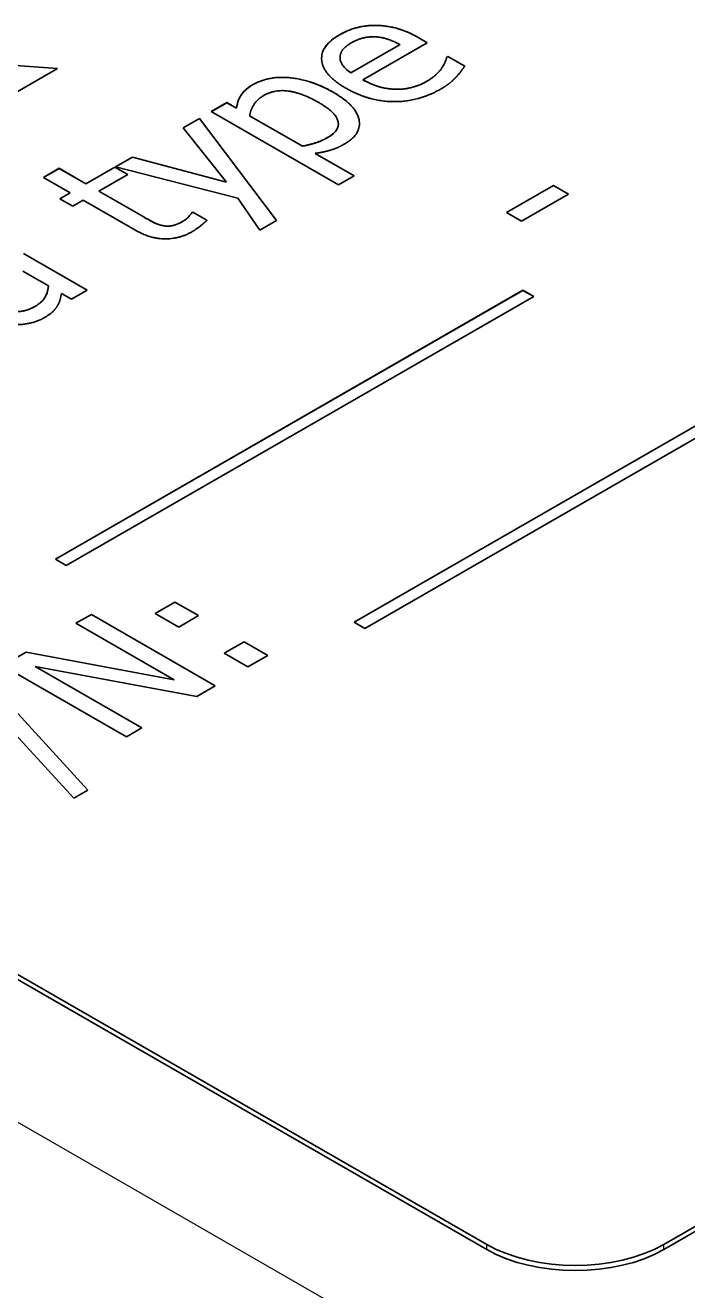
# Model space of a CAD drawing. Header units: millimetres. Extents: x 0 to 210, y 0 to 149.
# Drawn here: x 145.75 to 148.39, y 123.23 to 128.29 of the extents above; entities that cross this region are included whole.
import ezdxf

# ---------------------------------------------------------------- set-up
doc = ezdxf.new("R2010")
doc.units = ezdxf.units.MM
doc.header["$LTSCALE"] = 0.5
doc.layers.add('Sichtbar (ISO)', color=7, linetype='Continuous', lineweight=35)
doc.layers.add('Sichtbar schmal (ISO)', color=7, linetype='Continuous', lineweight=25)

msp = doc.modelspace()

# ---------------------------------------------------------------- linework, layer by layer
at = {"layer": 'Sichtbar (ISO)'}
for p, q in [((147.1482, 128.2914), (147.1482, 128.2914)), ((147.3507, 128.2224), (147.0936, 128.0743)), ((147.3166, 128.242), (147.3507, 128.2224)), ((147.3166, 128.2419), (147.3507, 128.2223)), ((147.0459, 128.1018), (147.242, 128.2147)), ((147.0459, 128.1017), (147.242, 128.2147)), ((147.242, 128.2147), (147.242, 128.2147)), ((147.4285, 128.1655), (147.4322, 128.1676)), ((147.4285, 128.1655), (147.4322, 128.1676)), ((147.4322, 128.1676), (147.5003, 128.1283)), ((147.4322, 128.1676), (147.4322, 128.1676)), ((147.4322, 128.1676), (147.5003, 128.1283)), ((145.4701, 128.1471), (145.8741, 128.1198)), ((145.4701, 128.147), (145.874, 128.1198)), ((145.8741, 128.1198), (145.7121, 128.0265)), ((147.0022, 128.162), (147.0022, 128.1621)), ((147.4093, 128.1216), (147.4093, 128.1216)), ((147.4285, 128.1655), (147.4285, 128.1655)), ((147.0459, 128.1017), (147.0459, 128.1018)), ((147.0936, 128.0742), (147.0936, 128.0743)), ((146.4875, 127.9466), (146.5501, 127.9826)), ((146.4876, 127.9465), (146.5501, 127.9825)), ((146.5501, 127.9826), (146.589, 127.9602)), ((146.5501, 127.9825), (146.5501, 127.9826)), ((146.5501, 127.9825), (146.589, 127.9601)), ((146.3752, 127.8818), (146.4402, 127.9193)), ((146.3752, 127.8819), (146.4402, 127.9193)), ((146.4402, 127.9193), (146.7486, 127.5116)), ((146.4402, 127.9193), (146.4402, 127.9193)), ((146.4402, 127.9193), (146.7487, 127.5116)), ((146.9957, 127.6539), (146.4875, 127.9466)), ((146.589, 127.9601), (146.589, 127.9602)), ((146.6412, 127.9302), (146.8521, 127.8087)), ((146.6412, 127.9301), (146.6412, 127.9302)), ((146.6412, 127.9301), (146.8521, 127.8086)), ((146.5493, 127.6652), (146.3752, 127.8819)), ((146.9955, 127.897), (146.9955, 127.8971)), ((156.0736, 127.8963), (148.2954, 123.4171)), ((148.2954, 123.3967), (156.0736, 127.8758)), ((146.1053, 127.7264), (146.1727, 127.7652)), ((146.1053, 127.7264), (146.1727, 127.7652)), ((146.1727, 127.7652), (146.5493, 127.6652)), ((146.1727, 127.7652), (146.1727, 127.7652)), ((146.1727, 127.7652), (146.5493, 127.6652)), ((146.8521, 127.8086), (146.8521, 127.8087)), ((146.9027, 127.7795), (146.9027, 127.7796)), ((146.9027, 127.7796), (147.0583, 127.6899)), ((146.9027, 127.7795), (147.0583, 127.6899)), ((145.8181, 127.6839), (145.8806, 127.72)), ((145.8181, 127.6839), (145.8806, 127.7199)), ((145.8806, 127.7199), (145.8806, 127.72)), ((145.8806, 127.72), (145.9873, 127.6585)), ((145.8806, 127.7199), (145.9873, 127.6585)), ((145.9873, 127.6585), (146.1025, 127.7248)), ((145.9873, 127.6585), (146.1025, 127.7248)), ((146.1025, 127.7248), (146.1542, 127.695)), ((146.1025, 127.7248), (146.1025, 127.7248)), ((146.1025, 127.7248), (146.1542, 127.695)), ((146.5934, 127.6005), (146.1053, 127.7264)), ((145.9248, 127.6225), (145.8181, 127.6839)), ((146.1542, 127.695), (146.0391, 127.6287)), ((146.5493, 127.6652), (146.5493, 127.6652)), ((147.0583, 127.6899), (146.9957, 127.6539)), ((145.8827, 127.5982), (145.9248, 127.6225)), ((145.8827, 127.5982), (145.9248, 127.6224)), ((145.9248, 127.6224), (145.9248, 127.6225)), ((145.9873, 127.6585), (145.9873, 127.6585)), ((146.0391, 127.6287), (146.216, 127.5268)), ((146.0391, 127.6287), (146.216, 127.5269)), ((146.0391, 127.6287), (146.0391, 127.6287)), ((147.0585, 125.9052), (150.0404, 127.6224)), ((147.0586, 125.9052), (150.0404, 127.6223)), ((147.6671, 127.5435), (147.8544, 127.6514)), ((147.6671, 127.5435), (147.8544, 127.6514)), ((147.9146, 127.6168), (147.7273, 127.5089)), ((147.8544, 127.6514), (147.9146, 127.6168)), ((147.8544, 127.6514), (147.8544, 127.6514)), ((147.8544, 127.6514), (147.9146, 127.6167)), ((145.9344, 127.5684), (145.8827, 127.5982)), ((145.9765, 127.5927), (145.9344, 127.5684)), ((146.1823, 127.4742), (145.9765, 127.5927)), ((146.6817, 127.473), (146.5934, 127.6005)), ((150.0833, 127.5976), (147.1014, 125.8805)), ((146.4109, 127.543), (146.4145, 127.5451)), ((146.4109, 127.543), (146.4145, 127.5451)), ((146.4109, 127.543), (146.4109, 127.543)), ((146.4145, 127.5451), (146.4707, 127.5127)), ((146.4145, 127.5451), (146.4145, 127.5451)), ((146.4145, 127.5451), (146.4707, 127.5128)), ((146.7487, 127.5116), (146.6817, 127.473)), ((147.7273, 127.5089), (147.6671, 127.5435)), ((146.297, 127.4903), (146.297, 127.4904)), ((145.7379, 127.3795), (145.9918, 127.2333)), ((145.7379, 127.3794), (145.9917, 127.2332)), ((145.8377, 127.2499), (145.7346, 127.3093)), ((145.8377, 127.2499), (145.8377, 127.2499)), ((145.8653, 126.1567), (147.7329, 127.2322)), ((145.8653, 126.1567), (147.7329, 127.2321)), ((145.9292, 127.1972), (145.8899, 127.2199)), ((147.7758, 127.2075), (145.9082, 126.132)), ((145.9918, 127.2333), (145.9292, 127.1972)), ((147.7329, 127.2322), (147.7758, 127.2075)), ((147.7329, 127.2321), (147.7329, 127.2322)), ((147.7329, 127.2321), (147.7758, 127.2074)), ((147.5883, 123.4171), (142.1082, 126.5729)), ((142.1082, 126.5525), (147.5883, 123.3967)), ((145.9082, 126.132), (145.8653, 126.1567)), ((146.2631, 125.9401), (146.3425, 125.9858)), ((146.2631, 125.9401), (146.3425, 125.9858)), ((146.3425, 125.9858), (146.4372, 125.9313)), ((146.3425, 125.9858), (146.3425, 125.9858)), ((146.3425, 125.9858), (146.4372, 125.9313)), ((145.9474, 125.9006), (146.0088, 125.9359)), ((146.3393, 125.6749), (145.9474, 125.9006)), ((145.9475, 125.9006), (146.0088, 125.9359)), ((146.0088, 125.9359), (146.5038, 125.6509)), ((146.0088, 125.9359), (146.0088, 125.9359)), ((146.0088, 125.9359), (146.5037, 125.6509)), ((146.3578, 125.8856), (146.2631, 125.9401)), ((146.4372, 125.9313), (146.3578, 125.8856)), ((147.1014, 125.8805), (147.0585, 125.9052)), ((146.5399, 125.7807), (146.6193, 125.8264)), ((146.5399, 125.7807), (146.6193, 125.8264)), ((146.6193, 125.8264), (146.714, 125.7719)), ((146.6193, 125.8264), (146.6193, 125.8264)), ((146.6193, 125.8264), (146.7139, 125.7719)), ((145.6546, 125.732), (145.7481, 125.7858)), ((145.6547, 125.732), (145.7481, 125.7858)), ((145.7481, 125.7858), (146.3393, 125.6749)), ((145.7481, 125.7858), (145.7481, 125.7858)), ((145.7481, 125.7858), (146.3393, 125.6749)), ((146.6345, 125.7262), (146.5399, 125.7807)), ((146.714, 125.7719), (146.6345, 125.7262)), ((145.564, 125.7052), (145.9948, 125.234)), ((145.564, 125.7051), (145.9947, 125.234)), ((146.1496, 125.4469), (145.6546, 125.732)), ((145.7842, 125.728), (146.211, 125.4823)), ((145.7842, 125.728), (145.7842, 125.728)), ((145.7842, 125.728), (146.2109, 125.4823)), ((146.43, 125.6084), (145.7842, 125.728)), ((145.9386, 125.2016), (145.507, 125.6724)), ((146.3393, 125.6749), (146.3393, 125.6749)), ((146.5038, 125.6509), (146.43, 125.6084)), ((146.211, 125.4823), (146.1496, 125.4469)), ((145.9948, 125.234), (145.9386, 125.2016))]:
    msp.add_line(p, q, dxfattribs=at)
for centre, major_axis, start_param, end_param in [((147.9418, 123.6207), (-0.5, 0), 0.785398, 2.356194), ((147.9418, 123.6003), (0.5, 0), 3.926991, 5.497787)]:
    msp.add_ellipse(centre, major_axis=major_axis, ratio=0.575862, start_param=start_param, end_param=end_param, dxfattribs=at)
for points, knots in [([(146.9994, 128.2533), (147.0118, 128.2604), (147.0252, 128.267), (147.0507, 128.277), (147.0649, 128.2817), (147.1031, 128.29), (147.1253, 128.2919), (147.1482, 128.2914)], [-0.03869905, -0.03869905, -0.03869905, -0.03869905, -0.02447399, -0.02447399, -0.01373734, -0.01373734, 0, 0, 0, 0]), ([(147.1482, 128.2914), (147.1622, 128.2911), (147.1759, 128.29), (147.2074, 128.2853), (147.2221, 128.2816), (147.2625, 128.2703), (147.2918, 128.2562), (147.3166, 128.2419)], [-0.0312227, -0.0312227, -0.0312227, -0.0312227, -0.02685357, -0.02685357, -0.02106877, -0.02106877, 0, 0, 0, 0]), ([(146.9285, 128.1595), (146.9285, 128.1599), (146.9285, 128.1604), (146.9288, 128.177), (146.9341, 128.1927), (146.9574, 128.2249), (146.9764, 128.24), (146.9994, 128.2533)], [-0.03684647, -0.03684647, -0.03684647, -0.03684647, -0.03641356, -0.03641356, -0.01948952, -0.01948952, 0, 0, 0, 0]), ([(147.0022, 128.162), (147.0027, 128.1513), (147.0063, 128.1409), (147.0191, 128.1234), (147.0285, 128.1136), (147.0459, 128.1017)], [-0.03746271, -0.03746271, -0.03746271, -0.03746271, -0.0161752, -0.0161752, 0, 0, 0, 0]), ([(147.3495, 128.0682), (147.3686, 128.0793), (147.38, 128.0893), (147.3946, 128.1028), (147.403, 128.112), (147.4093, 128.1216)], [-0.01663413, -0.01663413, -0.01663413, -0.01663413, -0.01067031, -0.01067031, 0, 0, 0, 0]), ([(147.4093, 128.1216), (147.4162, 128.1329), (147.4202, 128.1407), (147.4253, 128.1527), (147.4276, 128.1593), (147.4285, 128.1655)], [-0.01283532, -0.01283532, -0.01283532, -0.01283532, -0.00646856, -0.00646856, 0, 0, 0, 0]), ([(146.6532, 128.0539), (146.6626, 128.0593), (146.6728, 128.0643), (146.6942, 128.0724), (146.7052, 128.0757), (146.7368, 128.0824), (146.7574, 128.0841), (146.8023, 128.0831), (146.8309, 128.0797), (146.9041, 128.0606), (146.9419, 128.0434), (146.9745, 128.0246)], [-0.08867744, -0.08867744, -0.08867744, -0.08867744, -0.07721733, -0.07721733, -0.06647594, -0.06647594, -0.04818575, -0.04818575, -0.02768335, -0.02768335, 0, 0, 0, 0]), ([(147.0936, 128.0742), (147.1058, 128.0672), (147.1189, 128.0607), (147.1455, 128.05), (147.1588, 128.0457), (147.1954, 128.0372), (147.2149, 128.0359), (147.2501, 128.0361), (147.269, 128.0385), (147.3106, 128.0488), (147.3314, 128.0578), (147.3495, 128.0682)], [-0.04894406, -0.04894406, -0.04894406, -0.04894406, -0.04234185, -0.04234185, -0.03651351, -0.03651351, -0.02718685, -0.02718685, -0.0153815, -0.0153815, 0, 0, 0, 0]), ([(146.589, 127.9602), (146.591, 127.9859), (146.6021, 128.0061), (146.6197, 128.0308), (146.6345, 128.0432), (146.6532, 128.0539)], [-0.02780591, -0.02780591, -0.02780591, -0.02780591, -0.01586726, -0.01586726, 0, 0, 0, 0]), ([(146.9745, 128.0246), (146.9945, 128.013), (147.0132, 128.0005), (147.0432, 127.975), (147.0552, 127.9622), (147.0767, 127.9286), (147.0797, 127.9115), (147.0796, 127.8987)], [-0.06296755, -0.06296755, -0.06296755, -0.06296755, -0.05315901, -0.05315901, -0.04443762, -0.04443762, -0.03164572, -0.03164572, -0.03164572, -0.03164572]), ([(146.9544, 127.844), (146.9623, 127.8485), (146.9695, 127.8534), (146.9812, 127.8638), (146.9858, 127.8691), (146.9934, 127.882), (146.9955, 127.8894), (146.9955, 127.897)], [-0.0471379, -0.0471379, -0.0471379, -0.0471379, -0.04222452, -0.04222452, -0.03766632, -0.03766632, -0.0317932, -0.0317932, -0.0317932, -0.0317932]), ([(146.8521, 127.8086), (146.8711, 127.8125), (146.8927, 127.8176), (146.9202, 127.827), (146.9354, 127.833), (146.9544, 127.844)], [-0.04382691, -0.04382691, -0.04382691, -0.04382691, -0.0161361, -0.0161361, 0, 0, 0, 0]), ([(146.216, 127.5268), (146.2432, 127.5111), (146.2572, 127.5039), (146.2728, 127.4964), (146.2843, 127.4927), (146.297, 127.4903)], [-0.01224129, -0.01224129, -0.01224129, -0.01224129, -0.00802609, -0.00802609, 0, 0, 0, 0]), ([(146.3728, 127.5072), (146.3879, 127.5159), (146.3939, 127.5225), (146.4024, 127.5321), (146.4079, 127.5386), (146.4109, 127.543)], [-0.008909806, -0.008909806, -0.008909806, -0.008909806, -0.004923513, -0.004923513, 0, 0, 0, 0]), ([(146.297, 127.4903), (146.3032, 127.4891), (146.3095, 127.4885), (146.3228, 127.4889), (146.3295, 127.4899), (146.3482, 127.4946), (146.3607, 127.5002), (146.3728, 127.5072)], [-0.02032652, -0.02032652, -0.02032652, -0.02032652, -0.01539663, -0.01539663, -0.01024538, -0.01024538, 0, 0, 0, 0]), ([(145.7836, 127.1679), (145.793, 127.1733), (145.8014, 127.1792), (145.8152, 127.1921), (145.8205, 127.1988), (145.8281, 127.2129), (145.8358, 127.2281), (145.8377, 127.2499)], [-0.06898773, -0.06898773, -0.06898773, -0.06898773, -0.04542697, -0.04542697, -0.02270849, -0.02270849, 0, 0, 0, 0]), ([(145.6484, 127.1644), (145.6543, 127.161), (145.6607, 127.1579), (145.6737, 127.1528), (145.6802, 127.1508), (145.6957, 127.1476), (145.7046, 127.1467), (145.7208, 127.1471), (145.7312, 127.1479), (145.7588, 127.1552), (145.7721, 127.1613), (145.7836, 127.1679)], [-0.04853956, -0.04853956, -0.04853956, -0.04853956, -0.03841106, -0.03841106, -0.02944003, -0.02944003, -0.01823388, -0.01823388, -0.00971851, -0.00971851, 0, 0, 0, 0])]:
    msp.add_open_spline(points, degree=3, knots=knots, dxfattribs=at)
for points in [[(146.9994, 128.2533), (147.0338, 128.2732), (147.1073, 128.2923), (147.1482, 128.2914)], [(147.1482, 128.2914), (147.1895, 128.2907), (147.2721, 128.2676), (147.3166, 128.242)], [(147.0258, 128.0403), (146.9352, 128.0925), (146.9227, 128.2092), (146.9994, 128.2533)], [(147.0471, 128.2217), (147.0222, 128.2073), (147.0022, 128.1787), (147.0022, 128.1621)], [(147.1462, 128.2454), (147.1213, 128.2473), (147.0724, 128.2362), (147.0471, 128.2217)], [(147.242, 128.2147), (147.216, 128.2288), (147.1686, 128.2441), (147.1462, 128.2454)], [(147.0022, 128.1621), (147.003, 128.1454), (147.0242, 128.1166), (147.0459, 128.1018)], [(147.3495, 128.0683), (147.37, 128.0801), (147.4005, 128.1082), (147.4093, 128.1216)], [(147.4093, 128.1216), (147.4181, 128.136), (147.4273, 128.1574), (147.4285, 128.1655)], [(147.5003, 128.1283), (147.4939, 128.1196), (147.4739, 128.0932), (147.4646, 128.0838)], [(146.6532, 128.054), (146.717, 128.0907), (146.8894, 128.0736), (146.9745, 128.0246)], [(147.0936, 128.0743), (147.1582, 128.0371), (147.2918, 128.035), (147.3495, 128.0683)], [(147.4646, 128.0838), (147.4518, 128.0704), (147.4273, 128.0503), (147.4049, 128.0373)], [(146.589, 127.9602), (146.591, 127.9858), (146.6199, 128.0348), (146.6532, 128.054)], [(146.9171, 127.9833), (146.8533, 128.02), (146.7426, 128.0371), (146.6973, 128.011)], [(146.9745, 128.0246), (147.0675, 127.971), (147.0888, 127.8567), (147.021, 127.8177)], [(147.4049, 128.0373), (147.3158, 127.9861), (147.1181, 127.9872), (147.0258, 128.0403)], [(146.6973, 128.011), (146.6708, 127.9958), (146.6448, 127.9535), (146.6412, 127.9302)], [(146.9544, 127.844), (147.003, 127.8719), (146.9853, 127.944), (146.9171, 127.9833)], [(146.8521, 127.8087), (146.8882, 127.816), (146.932, 127.8311), (146.9544, 127.844)], [(147.021, 127.8177), (146.9933, 127.8017), (146.938, 127.7846), (146.9027, 127.7796)], [(146.216, 127.5269), (146.2441, 127.5107), (146.2769, 127.4941), (146.297, 127.4904)], [(146.3728, 127.5072), (146.3881, 127.516), (146.4073, 127.5377), (146.4109, 127.543)], [(146.4707, 127.5128), (146.4579, 127.4998), (146.4274, 127.4758), (146.4117, 127.4668)], [(146.4117, 127.4668), (146.3608, 127.4375), (146.2453, 127.4379), (146.1823, 127.4742)], [(146.297, 127.4904), (146.3143, 127.4869), (146.3512, 127.4947), (146.3728, 127.5072)], [(145.7836, 127.1679), (145.8129, 127.1848), (145.8357, 127.227), (145.8377, 127.2499)], [(145.8899, 127.2199), (145.8879, 127.2122), (145.8823, 127.1859), (145.8762, 127.1755)], [(145.6484, 127.1644), (145.6805, 127.146), (145.7491, 127.148), (145.7836, 127.1679)], [(145.8762, 127.1755), (145.8686, 127.161), (145.847, 127.1379), (145.8189, 127.1217)], [(145.8189, 127.1217), (145.796, 127.1085), (145.7374, 127.0947), (145.7062, 127.0947)]]:
    msp.add_open_spline(points, degree=2, dxfattribs=at)
at = {"layer": 'Sichtbar schmal (ISO)'}
for p, q in [((146.9994, 128.2533), (146.9994, 128.2533)), ((147.3166, 128.2419), (147.3166, 128.242)), ((147.3495, 128.0682), (147.3495, 128.0683)), ((146.6532, 128.0539), (146.6532, 128.054)), ((146.9745, 128.0246), (146.9745, 128.0246)), ((146.9544, 127.844), (146.9544, 127.844)), ((146.216, 127.5268), (146.216, 127.5269)), ((146.3728, 127.5072), (146.3728, 127.5072)), ((145.7836, 127.1679), (145.7836, 127.1679)), ((140.3757, 126.9801), (148.3262, 122.4017)), ((147.5883, 123.3967), (147.5883, 123.4171)), ((148.2954, 123.3967), (148.2954, 123.4171))]:
    msp.add_line(p, q, dxfattribs=at)

doc.saveas('drawing.dxf')
